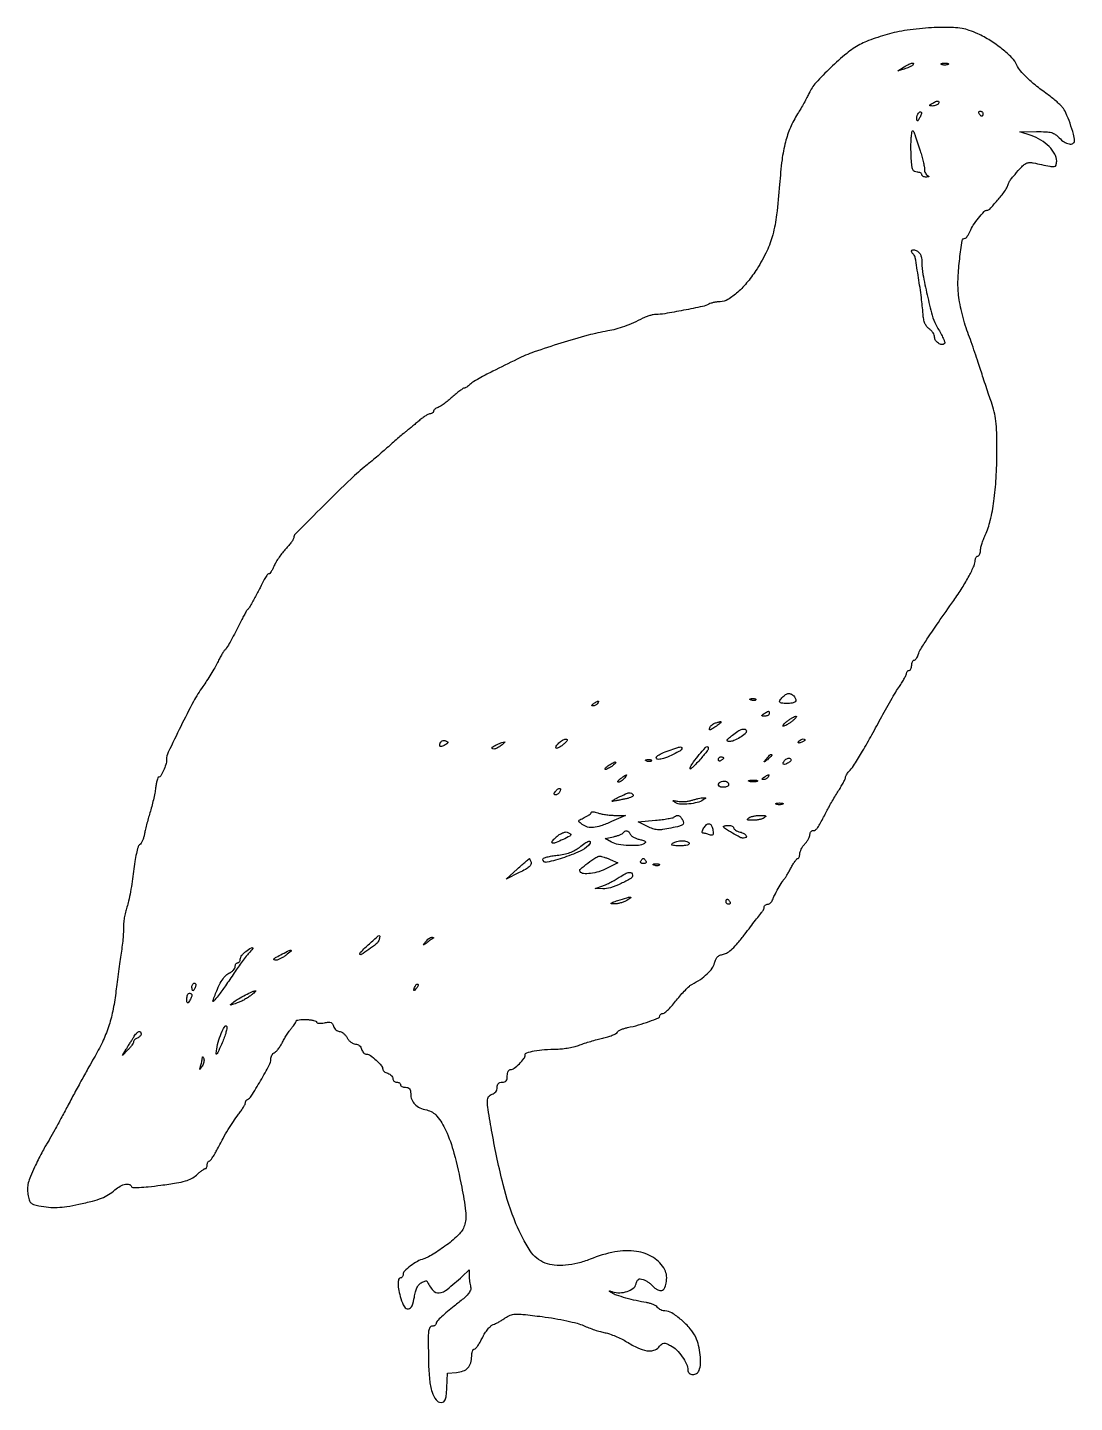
# Model space of a CAD drawing. Extents: x 0 to 412, y 0 to 541.
import ezdxf

# ---------------------------------------------------------------- set-up
doc = ezdxf.new("R2010")
doc.units = 0

msp = doc.modelspace()

# ---------------------------------------------------------------- linework, layer by layer
for points in [[(341.081361, 538.880291, 0.015053), (337.491333, 537.938773, 0.011867), (333.664756, 536.711662, 0.012042), (330.162491, 535.400849, 0.028878), (327.655265, 534.220627, 0.047246), (322.454691, 530.722576, 0.019493), (316.098745, 525.085579, 0.018299), (310.356848, 519.160504, 0.075281), (307.614181, 515, -0.012821), (306.794487, 513.337985, -0.005726), (305.635061, 511.191648, -0.005664), (304.356282, 508.948118, -0.007645), (303.145995, 506.95029, 0.037622), (300.290526, 501.528556, 0.039762), (298.340976, 495.838079, 0.031252), (297.008462, 488.837781, 0.012679), (296.036308, 479.174166, -0.011007), (294.875249, 467.23214, -0.035461), (293.370235, 459.399185, -0.045631), (291.009388, 452.969873, -0.029332), (287.185788, 446, -0.03114), (283.568344, 440.961374, -0.03846), (279.579543, 436.779804, -0.042805), (275.752729, 433.891432, -0.139872), (272.736431, 433.014116, 0.028403), (271.551114, 432.940653, 0.022001), (270.274584, 432.731131, 0.022467), (269.097534, 432.428567, 0.048767), (268.236431, 432.070585, -0.070271), (265.770551, 431.167302, -0.00462), (258.324904, 429.645718, -0.006043), (250.968768, 428.30517, -0.042157), (247.33104, 427.999223, 0.049819), (246.299858, 427.896597, 0.021936), (244.967593, 427.566873, 0.021451), (243.573933, 427.090479, 0.026927), (242.33104, 426.5263, -0.014723), (238.602859, 424.723041, -0.01839), (235.038614, 423.281676, -0.019941), (231.662158, 422.208893, -0.026109), (228.5, 421.516517, 0.025124), (220.728767, 419.830992, 0.009421), (210.021089, 416.721064, 0.009207), (199.559579, 413.255201, 0.030025), (192.836764, 410.425812, 0.001129), (183.267867, 405.677136, 0.007721), (178.5951, 403.254217, 0.014809), (175.844593, 401.666902, 0.058159), (174.311072, 400.453929, -0.025642), (173.694372, 399.897436, -0.028408), (173.043902, 399.427092, -0.029465), (172.449255, 399.094207, -0.113338), (172.03899, 399, 0.151123), (171.5474, 398.847946, 0.00999), (170.327171, 397.97694, 0.013731), (168.898803, 396.851405, 0.009795), (167.360418, 395.517242, -0.012819), (165.754084, 394.141077, -0.013864), (164.119935, 392.885809, -0.013461), (162.664374, 391.889218, -0.06284), (161.75, 391.449854, 0.044861), (161.080454, 391.157192, 0.053184), (160.514063, 390.763005, 0.061616), (160.125896, 390.332251, 0.153787), (160, 389.932612, -0.132401), (159.903801, 389.575695, -0.099098), (159.632812, 389.269263, -0.086618), (159.227654, 389.06021, -0.07282), (158.75, 388.984027, 0.11565), (158.076199, 388.816954, 0.020213), (156.92905, 388.169625, 0.020991), (155.620715, 387.281925, 0.017474), (154.306342, 386.234027, -0.00239), (152.942036, 385.077327, -0.002), (151.483394, 383.862495, -0.002017), (150.140833, 382.76249, -0.005529), (149.181018, 382, 0.010668), (148.126499, 381.144453, 0.002308), (146.342647, 379.61875, 0.002407), (144.293965, 377.832816, 0.0023), (142.23103, 376, -0.003607), (140.033289, 374.057677, -0.002671), (137.576346, 371.940625, -0.002699), (135.234506, 369.966177, -0.006071), (133.432301, 368.5, 0.023951), (127.540307, 363.345876, 0.004206), (117.019859, 353.041894, 0.000963), (105.593505, 341.616831, 0.198427), (105, 340.180188, -0.13828), (104.833467, 339.589543, -0.017053), (104.088064, 338.46104, -0.019103), (103.08438, 337.157184, -0.014717), (101.895538, 335.811718, 0.021952), (100.60373, 334.306387, 0.0157), (99.28913, 332.51813, 0.015898), (98.142202, 330.731618, 0.032477), (97.382118, 329.25, -0.017743), (96.788772, 328.004401, -0.025593), (96.170671, 326.952396, -0.02361), (95.5997, 326.168632, -0.224511), (95.23658, 325.992198, 0.189016), (94.885784, 325.850368, 0.035053), (94.406088, 325.328042, 0.033225), (93.90209, 324.601341, 0.02493), (93.443718, 323.742198, -0.011092), (91.846673, 320.538422, -0.005862), (89.731541, 316.632829, -0.002613), (87.575291, 312.807592, -0.087489), (86.906928, 312.002801, 0.084779), (86.572911, 311.604978, 0.004605), (85.756295, 310.178948, 0.007065), (84.820168, 308.451962, 0.005091), (83.822705, 306.5, -0.003939), (81.665962, 302.255305, -0.009181), (79.967953, 299.119963, -0.009035), (78.629352, 296.849826, -0.084665), (77.884334, 296, 0.084926), (77.54458, 295.612044, 0.005853), (76.79518, 294.356472, 0.008206), (75.939225, 292.826187, 0.00607), (75.041128, 291.107139, -0.013413), (73.934791, 289.063195, -0.006559), (72.421384, 286.515752, -0.006501), (70.777694, 283.906686, -0.009369), (69.250887, 281.645584, 0.030368), (65.619572, 275.748472, 0.008163), (60.589044, 265.964167, 0.004463), (55.696285, 255.826206, 0.109263), (55.009183, 252.797053, -0.073462), (54.72462, 250.940014, -0.031362), (53.833849, 248.583596, -0.025063), (52.746404, 246.465071, -0.267748), (51.940179, 246, 0.307751), (51.625018, 245.785724, 0.022968), (51.270031, 244.751563, 0.025519), (50.943274, 243.378942, 0.016097), (50.696275, 241.75, -0.017922), (50.382792, 239.732303, -0.008281), (49.83814, 237.132812, -0.00819), (49.174894, 234.41638, -0.011267), (48.484272, 232, 0.006302), (47.794511, 229.674283, 0.00557), (47.133479, 227.234375, 0.005601), (46.586971, 225.022551, 0.016907), (46.282738, 223.5, -0.034226), (45.992726, 222.271563, -0.031691), (45.532093, 221.061111, -0.033206), (44.981494, 220.037175, -0.084618), (44.421958, 219.410166, 0.151947), (43.799615, 218.492326, 0.017043), (43.143221, 216.026595, 0.018176), (42.525054, 212.807838, 0.010592), (42.006719, 208.910166, -0.009198), (41.493653, 204.968062, -0.008272), (40.81976, 200.904984, -0.008321), (40.094392, 197.280976, -0.025727), (39.439215, 194.872758, 0.020823), (38.868727, 192.854163, 0.016094), (38.410875, 190.614021, 0.016367), (38.118916, 188.491478, 0.037111), (38.070704, 186.872758, -0.026903), (38.053955, 185.087229, -0.007422), (37.835097, 182.287623, -0.007475), (37.492136, 179.118784, -0.007753), (37.058152, 176, 0.002806), (36.548557, 172.58566, 0.001653), (35.975957, 168.5, 0.001653), (35.430845, 164.41413, 0.002827), (35.006451, 161, -0.021963), (33.859105, 153.976852, -0.029312), (32.170465, 147.741217, -0.02939), (29.768298, 141.758808, -0.022264), (26.469084, 135.5, 0.005078), (24.461951, 131.990253, 0.001904), (21.717196, 127.03125, 0.001886), (18.768593, 121.607323, 0.002289), (16.047102, 116.5, -0.002035), (13.504224, 111.722022, -0.002512), (11.093833, 107.290625, -0.002068), (9.035222, 103.587194, -0.018517), (8.065373, 102, 0.020405), (7.219488, 100.603864, 0.004886), (5.933509, 98.216825, 0.005013), (4.510087, 95.44459, 0.004944), (3.135887, 92.631743, 0.012052), (1.474048, 88.914922, 0.039162), (0.630472, 86.352753, 0.054758), (0.347518, 84.19474, 0.047119), (0.51495, 81.91151, 0.026759), (1.010119, 79.70622, 0.121706), (1.655167, 78.570681, 0.126505), (2.741308, 77.889268, 0.029895), (4.832869, 77.357751, 0.024594), (8.593227, 76.828189, 0.032463), (12.052133, 76.738836, 0.028772), (15.801304, 77.102152, 0.014283), (20.5, 77.970269, 0.010118), (25.919682, 79.247804, 0.031437), (29.488116, 80.408933, 0.04344), (32.200202, 81.767061, 0.039823), (34.722295, 83.608623, -0.045027), (36.828282, 85.113059, -0.079905), (38.81138, 85.884138, -0.127751), (40.320921, 85.819551, -0.242641), (41.169344, 84.991967, 0.31901), (41.726917, 84.584205, 0.013752), (44.289851, 84.619253, 0.016294), (47.841161, 84.881677, 0.006198), (52.772645, 85.470013, 0.006583), (58.942169, 86.366514, 0.030411), (62.462284, 87.147289, 0.052502), (64.825287, 88.102032, 0.064785), (66.759749, 89.478046, -0.012908), (67.856907, 90.443933, -0.017235), (68.903932, 91.259176, -0.014517), (69.804384, 91.872666, -0.143228), (70.239782, 92, 0.188971), (70.530062, 92.113772, 0.088892), (70.776686, 92.440625, 0.068709), (70.943946, 92.925961, 0.048708), (71, 93.5, -0.051412), (71.059171, 94.073941, -0.071339), (71.235216, 94.559375, -0.091382), (71.495104, 94.885668, -0.180921), (71.800734, 95, 0.226525), (72.218981, 95.199736, 0.016438), (73.011025, 96.248438, 0.020427), (73.897302, 97.621644, 0.013891), (74.796439, 99.25, -0.005838), (77.219895, 103.811002, -0.01099), (79.299321, 107.425494, -0.012952), (81.273017, 110.505112, -0.01394), (83.357663, 113.402274, 0.012632), (84.369532, 114.800798, 0.016255), (85.223814, 116.137794, 0.014101), (85.861492, 117.283542, 0.120495), (86, 117.849945, -0.07248), (86.058415, 118.250802, -0.061824), (86.229961, 118.64238, -0.064114), (86.483466, 118.966033, -0.094214), (86.782846, 119.166667, 0.154764), (88.311633, 120.479739, 0.006769), (91.973815, 126.581857, 0.007722), (95.421704, 132.723534, 0.124666), (96, 135.006874, -0.061812), (96.102432, 135.832285, -0.06056), (96.403653, 136.613746, -0.065895), (96.848432, 137.236133, -0.113561), (97.374136, 137.590075, 0.111588), (98.023661, 138.023713, 0.025082), (98.895655, 139.038789, 0.024809), (99.805084, 140.340095, 0.021797), (100.624136, 141.781395, -0.013737), (101.470505, 143.328271, -0.011013), (102.463028, 144.946576, -0.01117), (103.447802, 146.403099, -0.027637), (104.25, 147.411266, 0.01655), (104.920054, 148.216089, 0.020568), (105.485938, 149.008665, 0.019333), (105.900316, 149.699553, 0.12606), (106, 150.088655, -0.343805), (106.210853, 150.359055, -0.026649), (107.173338, 150.547085, -0.02757), (108.463063, 150.656348, -0.016739), (109.994343, 150.650094, -0.020595), (111.525601, 150.529268, -0.032749), (112.817009, 150.287059, -0.034982), (113.758983, 149.974051, -0.302115), (113.994343, 149.625, 0.32202), (114.208681, 149.330741, 0.059027), (114.907547, 149.188873, 0.044155), (115.908175, 149.19477, 0.025818), (117.095179, 149.369036, -0.025131), (118.744432, 149.61348, -0.115561), (119.695836, 149.485989, -0.168779), (120.297529, 148.981534, -0.070842), (120.711811, 147.994036, 0.075422), (121.039714, 147.231972, 0.071523), (121.583688, 146.585748, 0.07585), (122.253372, 146.149968, 0.106772), (122.947652, 146, -0.117845), (123.701304, 145.81987, -0.05431), (124.551464, 145.265625, -0.049526), (125.361075, 144.456311, -0.048842), (126, 143.5, 0.054532), (126.654668, 142.543801, 0.051962), (127.510297, 141.734375, 0.056092), (128.427891, 141.182145, 0.107838), (129.262599, 141, -0.093596), (130.048185, 140.851645, -0.078106), (130.782361, 140.422275, -0.076168), (131.364835, 139.776188, -0.081642), (131.710251, 139, 0.062885), (132.016883, 138.235363, 0.066654), (132.499345, 137.5875, 0.074476), (133.076778, 137.149526, 0.125714), (133.662086, 137, -0.160026), (135.149478, 136.511447, -0.028463), (137.435807, 134.618174, -0.027706), (139.489506, 132.486861, -0.179764), (140, 131.112842, 0.164695), (140.142368, 130.692349, 0.059879), (140.5875, 130.235617, 0.051257), (141.234676, 129.815095, 0.04164), (142, 129.5, -0.06077), (142.764714, 129.150468, -0.063046), (143.4125, 128.63086, -0.069989), (143.851427, 128.027698, -0.122947), (144, 127.432612, 0.103835), (144.114759, 126.885968, 0.09895), (144.440625, 126.42083, 0.096745), (144.927437, 126.109119, 0.09444), (145.5, 126, -0.064853), (146.073457, 125.925306, -0.082425), (146.559375, 125.70625, -0.098894), (146.884432, 125.381354, -0.148195), (147, 125, 0.191087), (147.151477, 124.618118, 0.088204), (147.5875, 124.29375, 0.068025), (148.234582, 124.073693, 0.048028), (149, 124, -0.076463), (149.942048, 123.855089, -0.152285), (150.555556, 123.428571, -0.123588), (150.89589, 122.656358, -0.042322), (151, 121.428571, 0.094014), (151.424091, 119.193049, 0.10193), (152.633333, 117.339733, 0.089861), (154.619704, 115.950576, 0.057389), (157.304821, 115.071493, -0.17148), (161.325181, 112.653933, -0.066116), (164.819671, 107.051603, -0.042606), (168.003727, 98.064825, -0.015057), (171.056733, 84.739886, -0.01661), (172.613863, 75.206488, -0.095774), (172.297321, 70.130366, -0.130404), (170.143799, 66.303661, -0.041394), (165.163859, 61.969958, -0.01019), (162.450738, 60.061559, -0.011721), (159.784098, 58.355407, -0.010871), (157.467131, 57.016467, -0.064177), (156.164875, 56.505245, 0.064757), (153.649289, 55.51435, 0.036107), (150.884716, 53.715883, 0.032706), (148.590804, 51.72688, 0.20039), (148, 50.311942, -0.07463), (147.924761, 49.810669, -0.088559), (147.70625, 49.385383, -0.100666), (147.381353, 49.101081, -0.130281), (147, 49, 0.338188), (146.259753, 48.434656, 0.071572), (146.046325, 46.714486, 0.046017), (146.336359, 44.122343, 0.021929), (147.158288, 40.86602, 0.055394), (148.513019, 37.677534, 0.303092), (150.099511, 36.872112, 0.281702), (151.554905, 38.02039, 0.051242), (152.447339, 41.4974, -0.026439), (152.867831, 43.553625, -0.049012), (153.455515, 45.151049, -0.062132), (154.212708, 46.320559, -0.095468), (155.146529, 47.07842, -0.015124), (155.934616, 47.470007, -0.024948), (156.624797, 47.74649, -0.022361), (157.170997, 47.907355, -0.35139), (157.335646, 47.83102, 0.059725), (159.792953, 44.081648, 0.25519), (162.19959, 43.143722, 0.139726), (165.346563, 44.495634, 0.015888), (171.25, 49.623235), (174, 52.169532), (174.013655, 49.834766, 0.018724), (174.058869, 48.79102, 0.011891), (174.185831, 47.580699, 0.011943), (174.367373, 46.396989, 0.021586), (174.580612, 45.439955, -0.163986), (174.498803, 44.136576, -0.080852), (173.622218, 42.703992, -0.041247), (171.72911, 40.839141, -0.008799), (168.128014, 37.939955, 0.009977), (165.439383, 35.764921, 0.014465), (163.162161, 33.730799, 0.009997), (161.374372, 31.969288, 0.183003), (161.061057, 31.25, -0.118318), (160.921667, 30.773075, -0.095451), (160.572644, 30.367187, -0.087641), (160.067766, 30.094365, -0.080319), (159.484116, 30, 0.25817), (158.528436, 29.471305, 0.115133), (158.045764, 28.066389, 0.02782), (157.901023, 24.925055, 0.001754), (158.022177, 15.670181, 0.021434), (158.421291, 8.965719, 0.05083), (159.432302, 4.076071, 0.079649), (160.9597, 1.027222, 0.241382), (162.963516, 0, 0.13646), (163.975977, 0.281563, 0.165832), (164.606722, 1.030965, 0.069609), (164.968446, 2.562269, 0.010216), (165.200096, 5.75), (165.5, 11.5), (169, 11.805969, 0.0671), (171.649359, 12.401746, 0.115837), (173.522398, 13.644598, 0.117984), (174.624953, 15.572814, 0.071256), (175, 18.19113, -0.034282), (175.073853, 19.267005, -0.05231), (175.297568, 20.174894, -0.06808), (175.624373, 20.79946, -0.242802), (176.012997, 21, 0.219486), (176.52386, 21.235605, 0.022093), (177.369943, 22.320436, 0.024469), (178.299558, 23.773096, 0.017024), (179.209883, 25.495101, -0.028172), (180.195503, 27.263036, -0.030555), (181.349675, 28.859381, -0.032075), (182.498653, 30.089709, -0.1125), (183.427544, 30.635697, 0.035906), (184.395742, 31.021413, 0.01453), (185.657073, 31.677999, 0.014289), (186.978659, 32.465865, 0.017621), (188.161494, 33.277518, -0.063079), (190.129512, 34.380021, -0.087758), (192.100973, 34.799378, -0.036747), (195.145134, 34.680783, -0.003353), (202.680835, 33.778971, -0.010312), (207.675954, 33.04224, -0.011731), (212.425078, 32.126336, -0.01215), (216.457134, 31.146985, -0.041309), (219, 30.23273, 0.015966), (221.008293, 29.393595, 0.011067), (223.327053, 28.568862, 0.011173), (225.591744, 27.875136, 0.022463), (227.411246, 27.449141, -0.036302), (229.235786, 26.968382, -0.016952), (231.52151, 26.097279, -0.016694), (233.868241, 25.017046, -0.022423), (235.911246, 23.875287, 0.028065), (240.337742, 21.466586, 0.070673), (243.835142, 20.380434, 0.108058), (246.543829, 20.530314, 0.149126), (248.586254, 21.829748, -0.032438), (249.694208, 22.965633, -0.154356), (250.510053, 23.336541, -0.129797), (251.468921, 23.203619, -0.020341), (253.2135, 22.389595, -0.077447), (255.518997, 20.702135, -0.04283), (257.768882, 18.024292, -0.042989), (259.463387, 15.113821, -0.110237), (259.996262, 12.75, 0.216303), (260.543599, 11.5508, 0.171228), (261.882905, 11.019886, 0.146792), (263.420037, 11.417727, 0.166417), (264.393011, 12.581787, 0.078922), (264.954936, 15.232607, 0.038304), (264.867438, 18.704194, 0.036827), (264.21621, 22.37907, 0.044322), (263.054554, 25.6883, 0.071807), (260.926364, 29.011861, 0.037862), (257.442966, 32.472983, 0.036648), (253.711065, 35.212524, 0.140916), (250.972406, 36, -0.068157), (250.226162, 36.102198, -0.044553), (249.412336, 36.409689, -0.044229), (248.657488, 36.860835, -0.062825), (248.087404, 37.394685, 0.084815), (247.420606, 37.966482, 0.032072), (246.325535, 38.530341, 0.030643), (245.03065, 39.003173, 0.032673), (243.714959, 39.302254, -0.015338), (239.711193, 40.067568, -0.013351), (235.570578, 41.10829, -0.012172), (231.9537, 42.216385, -0.064046), (230.086606, 43.117255, -0.003241), (229.160505, 43.729246, -0.41606), (229.136638, 43.852141, -0.328307), (229.272104, 43.900003, -0.00284), (230.384243, 43.555376, 0.084661), (233.193279, 43.167386, 0.07284), (236.131343, 43.693192, 0.081197), (238.495334, 44.937621, 0.171219), (239.625394, 46.643586, -0.040233), (240.03056, 47.840792, -0.15046), (240.539682, 48.438626, -0.167081), (241.262071, 48.612029, -0.052609), (242.366075, 48.3875, -0.04569), (243.300633, 47.99559, -0.026275), (244.34824, 47.366294, -0.026073), (245.342487, 46.617338, -0.039153), (246.117295, 45.856953, 0.042437), (246.850873, 45.146414, 0.038717), (247.715777, 44.54548, 0.040948), (248.577007, 44.131602, 0.091789), (249.28784, 44, 0.266596), (250.6225, 44.766076, 0.083492), (251.470548, 47.005149, 0.071331), (251.618921, 49.800096, 0.09982), (250.909596, 52.191348, 0.13133), (246.443333, 56.999877, 0.105401), (239.787788, 59.437576, 0.082581), (231.287481, 59.235869, 0.048734), (221.520574, 56.364804, -0.035149), (216.71545, 54.80954, -0.038754), (211.894035, 54.005283, -0.042225), (207.478728, 53.990191, -0.073169), (203.911333, 54.814416, -0.15758), (197.942407, 59.698054, -0.046222), (192.402541, 70.336486, -0.035583), (187.37033, 85.697004, -0.017233), (183.037996, 105.924892, -0.002947), (181.433369, 115.237529, -0.040588), (181.147541, 118.648359, -0.149711), (181.660832, 120.339133, -0.182761), (183, 121.289749, 0.0816), (183.808498, 121.649462, 0.08438), (184.448726, 122.245678, 0.083929), (184.858479, 123.022939, 0.079589), (185, 123.90638, -0.065542), (185.122471, 124.836663, -0.125843), (185.488821, 125.488298, -0.13021), (186.112871, 125.870305, -0.072712), (187, 126, 0.07578), (187.935258, 126.142566, 0.149477), (188.55, 126.5625, 0.124434), (188.893532, 127.317234, 0.044917), (189, 128.5, -0.049129), (189.095838, 129.473011, -0.072932), (189.382569, 130.278546, -0.095394), (189.81163, 130.811539, -0.177531), (190.325686, 131, 0.166224), (191.714388, 131.474791, 0.031847), (193.741684, 133.262015, 0.031862), (195.525704, 135.292495, 0.165788), (196, 136.683609, -0.33023), (196.656869, 137.569712, -0.027307), (199.616997, 138.295281, -0.027631), (203.637115, 138.82302, -0.016077), (208.5, 139.032887, 0.024864), (210.706162, 139.166958, 0.016701), (213.20625, 139.529002, 0.016843), (215.609052, 140.043388, 0.031663), (217.5, 140.644697, -0.013703), (219.38947, 141.321122, -0.00701), (221.79375, 142.07107, -0.00696), (224.294071, 142.774964, -0.010391), (226.5, 143.314135, 0.018277), (228.469802, 143.828641, 0.022819), (230.253312, 144.454861, 0.021899), (231.67196, 145.100493, 0.136065), (232.255957, 145.635184, -0.112356), (232.762377, 146.144295, -0.032416), (233.742789, 146.679217, -0.030838), (234.958704, 147.155028, -0.028513), (236.255957, 147.492264, 0.018407), (240.593954, 148.526895, 0.018661), (244.82403, 149.873776, 0.011002), (248.459075, 151.273545, 0.304199), (249, 152.080367, -0.131865), (249.095705, 152.436947, -0.09391), (249.367188, 152.751711, -0.082385), (249.772299, 152.976945, -0.071014), (250.25, 153.074394, 0.166584), (250.939953, 153.357665, 0.015065), (252.324054, 154.64669, 0.018253), (253.910863, 156.335319, 0.013254), (255.555289, 158.322426, -0.0128), (257.25204, 160.376552, -0.014175), (258.99669, 162.270636, -0.013628), (260.569314, 163.798128, -0.06814), (261.576034, 164.498032, 0.030177), (264.905251, 166.456661, 0.041115), (267.624761, 168.630316, 0.047724), (269.558359, 170.839684, 0.102192), (270.477933, 172.89953, -0.0496), (270.932176, 174.292032, -0.094046), (271.597844, 175.26091, -0.09496), (272.567347, 175.912747, -0.051338), (273.946112, 176.339222, 0.09715), (275.570542, 177.009017, 0.041657), (277.42065, 178.468889, 0.029847), (279.616802, 180.780408, 0.011772), (282.365545, 184.203344, -0.000815), (284.578354, 187.086073, -0.001069), (286.609344, 189.711397, -0.00078), (288.319947, 191.905768, -0.010145), (288.973823, 192.707794, 0.037305), (289.366575, 193.246798, 0.031819), (289.698561, 193.866946, 0.033067), (289.927726, 194.472492, 0.074054), (290, 194.957794, -0.131779), (290.106601, 195.355238, -0.100597), (290.406365, 195.693852, -0.088053), (290.854778, 195.921636, -0.073722), (291.383369, 196, 0.113073), (291.953691, 196.130646, 0.071119), (292.523399, 196.514063, 0.065609), (293.00617, 197.080997, 0.066915), (293.321721, 197.75, -0.042917), (294.01718, 199.428121, -0.009516), (295.503009, 202.162875, -0.008434), (297.081781, 204.835329, -0.06118), (298.009573, 206, 0.062244), (298.29782, 206.363419, 0.004615), (298.947509, 207.454688, 0.006351), (299.696106, 208.777241, 0.004776), (300.486977, 210.25, -0.01508), (301.297042, 211.686671, -0.021882), (302.103708, 212.898438, -0.018511), (302.82704, 213.815008, -0.219862), (303.227404, 214, 0.216268), (303.522975, 214.134118, 0.079089), (303.77305, 214.53211, 0.060143), (303.943396, 215.117871, 0.040739), (304, 215.811439, -0.08227), (304.140213, 216.65782, -0.034895), (304.5875, 217.721374, -0.033327), (305.23461, 218.814521, -0.037242), (306, 219.769625, 0.032092), (306.76539, 220.70485, 0.031223), (307.4125, 221.738674, 0.032799), (307.863113, 222.717917, 0.091681), (308, 223.458187, -0.08047), (308.095397, 224.047102, -0.091525), (308.370969, 224.547092, -0.100737), (308.781214, 224.881381, -0.121324), (309.262872, 225, 0.157732), (310.188785, 225.299545, 0.084235), (311.040882, 226.166163, 0.030739), (312.165464, 228.011078, 0.003149), (314.524848, 232.546786, -0.008572), (315.49561, 234.36456, -0.004567), (316.75541, 236.581344, -0.004544), (318.083996, 238.82307, -0.007053), (319.274848, 240.730128, 0.00944), (320.31857, 242.419471, 0.012533), (321.199486, 243.996261, 0.009887), (321.870011, 245.33398, 0.111678), (322, 245.9087, -0.095548), (322.087811, 246.364017, -0.033561), (322.377557, 246.966707, -0.031865), (322.793429, 247.602936, -0.032235), (323.285301, 248.178571, 0.050831), (325.060746, 250.419736, 0.006933), (328.211462, 255.506879, 0.007688), (331.865456, 261.811209, 0.00564), (335.730604, 268.909422, -0.005092), (337.683336, 272.504929, -0.004527), (339.785703, 276.204444, -0.004547), (341.737488, 279.498358, -0.013934), (343.141754, 281.680175, 0.011008), (344.236352, 283.359192, 0.014291), (345.16039, 284.946685, 0.011956), (345.855342, 286.299198, 0.113163), (346, 286.930175, -0.092354), (346.076083, 287.338573, -0.096121), (346.29375, 287.685739, -0.09935), (346.618457, 287.918075, -0.106151), (347, 288, 0.191087), (347.381882, 288.151477, 0.088204), (347.70625, 288.5875, 0.068025), (347.926307, 289.234582, 0.048028), (348, 290, -0.044675), (348.068541, 290.765579, -0.064527), (348.273955, 291.4125, -0.08442), (348.576219, 291.849826, -0.202082), (348.932612, 292, 0.179147), (349.338862, 292.150383, 0.05492), (349.793154, 292.636082, 0.047107), (350.22082, 293.336567, 0.036679), (350.552491, 294.165385, -0.060587), (351.549454, 296.348672, -0.007456), (354.358139, 300.786138, -0.006829), (358.478025, 306.901346, -0.002452), (364.506062, 315.5, 0.013609), (367.838891, 320.487209, 0.018209), (370.568456, 325.194419, 0.017704), (372.519389, 329.195629, 0.104948), (373, 331.460162, -0.063096), (373.074592, 332.048912, -0.081157), (373.29375, 332.547673, -0.098297), (373.61863, 332.881423, -0.151877), (374, 333, 0.188982), (374.381838, 333.149666, 0.088889), (374.70625, 333.579642, 0.068705), (374.926266, 334.218101, 0.048705), (375, 334.973249, -0.0591), (375.122936, 336.009682, -0.015574), (375.564742, 337.623151, -0.015588), (376.186613, 339.441127, -0.015426), (376.922526, 341.223249, 0.046916), (378.897619, 347.014082, 0.024095), (380.322451, 354.554594, 0.020756), (381.202129, 363.588599, 0.013777), (381.493826, 374, 0.005892), (381.409806, 381.41832, 0.021614), (381.098531, 386.10421, 0.031367), (380.46111, 389.767748, 0.02732), (379.348959, 393.5, -0.003548), (378.379462, 396.265888, -0.001979), (377.236168, 399.646875, -0.001974), (376.106772, 403.075854, -0.003202), (375.17709, 406, 0.005118), (374.18341, 409.084461, 0.002403), (372.838621, 413.053246, 0.002381), (371.389515, 417.198962, 0.003346), (370.054102, 420.88339, -0.016564), (368.775249, 424.725877, -0.013468), (367.654471, 428.918236, -0.013796), (366.802389, 432.98155, -0.023701), (366.348058, 436.410705, -0.03329), (366.240284, 442.473086, -0.01801), (366.872531, 449.91142, -0.008901), (367.869893, 457.060615, -0.369108), (368.969031, 458, 0.208707), (369.344791, 458.163991, 0.032448), (369.868529, 458.807813, 0.031514), (370.419727, 459.696776, 0.022693), (370.924139, 460.75, -0.046989), (372.209779, 463.130592, -0.021901), (374.286552, 465.961797, -0.014988), (376.472678, 468.522527, -0.211621), (377.550291, 469, 0.210479), (378.680432, 469.497794, 0.008432), (381.724153, 472.939354, 0.013227), (384.54061, 476.416416, 0.083518), (385.605113, 478.423188, -0.030254), (386.165162, 479.819068, -0.044794), (386.833161, 480.955061, -0.023267), (387.964437, 482.38997, -0.002942), (390.566091, 485.356079, -0.029022), (391.962204, 486.756255, -0.079405), (393.134896, 487.508485, -0.096852), (394.339377, 487.776268, -0.058452), (395.800561, 487.642771, 0.00231), (402.344536, 486.294016, 0.069513), (404.019271, 486.193686, 0.30539), (404.754194, 486.778034, 0.076713), (405, 488.370724, 0.13196), (404.257087, 491.136616, 0.064984), (402.023152, 494.047359, 0.058382), (398.77535, 496.61931, 0.057243), (395, 498.391109), (390.5, 499.904527), (397.075686, 499.952264, -0.011935), (400.817007, 499.890119, -0.056984), (402.925004, 499.562203, -0.086651), (404.460511, 498.837371, -0.050719), (406, 497.5, 0.061888), (407.926825, 495.900017, 0.094011), (409.941105, 495.091049, 0.170298), (411.381145, 495.298286, 0.279588), (412, 496.318499, 0.070468), (411.628218, 498.943331, 0.016223), (410.244373, 503.206838, 0.016085), (408.589954, 507.367555, 0.072974), (407.215657, 509.577642, 0.029818), (406.258814, 510.581098, 0.009881), (404.742093, 511.937872, 0.009798), (402.997799, 513.378778, 0.010982), (401.262443, 514.694928, -0.01179), (396.69328, 518.171966, -0.02252), (393.223426, 521.20975, -0.027952), (390.745477, 523.865525, -0.06844), (389.332891, 526.127596, 0.089397), (387.373459, 528.992506, 0.029349), (383.564435, 532.428303, 0.028561), (378.866727, 535.76886, 0.031355), (373.95908, 538.439367, 0.024776), (370.648355, 539.785228, 0.043413), (367.784066, 540.51598, 0.033521), (364.369307, 540.844832, 0.009368), (359, 540.899895, 0.014872), (354.621288, 540.732448, 0.011068), (349.803795, 540.297213, 0.011185), (345.101098, 539.660356, 0.017353)], [(348.45, 526.112395, -0.06254), (347.916945, 525.726555, -0.020345), (347.044688, 525.293379, -0.019921), (346.026791, 524.886328, -0.021171), (345, 524.570679), (342.5, 523.91657), (345, 525.422849, -0.023306), (346.895309, 526.447609, -0.063031), (348.342626, 526.932321, -0.455223), (348.675062, 526.675852, -0.223265)], [(362.25, 526.337719, -0.057986), (361.679992, 526.181385, -0.037979), (361, 526.12966, -0.037979), (360.320008, 526.181385, -0.057986), (359.75, 526.337719, -0.174857), (359.540618, 526.525001, -0.447206), (359.601562, 526.693942, -0.078554), (360.10856, 526.810911, -0.017491), (361, 526.842105, -0.017491), (361.89144, 526.810911, -0.078554), (362.398438, 526.693942, -0.447206), (362.459382, 526.525001, -0.174857)], [(358.5, 511, -0.101161), (358.140373, 510.617978, -0.052761), (357.566787, 510.298248, -0.049393), (356.883651, 510.083635, -0.053738), (356.190983, 510.015313, -0.012098), (355.238528, 510.046994, -0.343021), (355.064256, 510.199331, -0.295079), (355.157251, 510.430616, -0.010223), (356, 511, -0.03301), (357.319161, 511.733972, -0.110887), (358.277708, 511.949198, -0.372932), (358.633474, 511.640978, -0.175918)], [(351.122073, 505.325003, -0.009073), (350.526993, 504.343107, -0.200091), (350.258773, 504.154512, -0.446695), (350.081567, 504.281648, -0.022266), (350.030409, 505.083333, -0.068411), (350.167873, 506.24879, -0.088309), (350.616467, 507.226472, -0.14874), (351.203585, 507.6908, -0.298202), (351.75833, 507.575003, -0.22822), (351.856077, 507.295699, -0.040891), (351.746741, 506.738754, -0.036971), (351.497543, 506.055001, -0.025833)], [(376, 507, -0.042167), (375.967655, 506.617151, -0.061769), (375.870461, 506.29375, -0.081139), (375.727648, 506.07446, -0.210953), (375.559017, 506, -0.151918), (375.34829, 506.065539, -0.038439), (375.066025, 506.29375, -0.035638), (374.768994, 506.617226, -0.029505), (374.5, 507, -0.082592), (374.343488, 507.3821, -0.161196), (374.3746, 507.70625, -0.182303), (374.586039, 507.921712, -0.108972), (374.940983, 508, -0.093332), (375.345238, 507.923877, -0.09642), (375.688914, 507.70625, -0.099167), (375.918938, 507.381556, -0.105053)], [(351.353152, 492.365786, -0.010334), (351.983572, 490.251088, -0.010797), (352.516238, 488.142715, -0.010524), (352.898174, 486.304157, -0.045976), (353, 485.19912, 0.056891), (353.093009, 484.384338, 0.05769), (353.367188, 483.615536, 0.063572), (353.77153, 483.004788, 0.119438), (354.25, 482.662281, -0.051902), (354.648042, 482.45138, -0.449116), (354.672067, 482.275306, -0.185333), (354.416573, 482.137165, -0.021021), (353.75, 482.078947, -0.055301), (353.080514, 482.122799, -0.077299), (352.514063, 482.316941, -0.09916), (352.135046, 482.624788, -0.174481), (352, 483, 0.183711), (351.854843, 483.381736, 0.090544), (351.439686, 483.70625, 0.070422), (350.822436, 483.926161, 0.050453), (350.09255, 484, -0.133425), (349.109178, 484.267169, -0.160184), (348.478105, 484.982988, -0.072791), (348.097373, 486.416702, -0.012272), (347.84255, 489.25, -0.009495), (347.737851, 491.516283, -0.007364), (347.707104, 493.985937, -0.007454), (347.746731, 496.291443, -0.017778), (347.862487, 498, -0.029182), (348.201, 500.077179, -0.672103), (348.630861, 500.149812, -0.059503), (349.281334, 498.752939, -0.001636)], [(352, 448.454229, 0.045933), (352.429688, 443.786814, 0.009496), (354.091557, 435.696479, 0.008513), (356.041151, 427.681618, 0.062554), (357.502881, 424.028109, -0.002695), (359.667696, 420.066752, -0.020671), (360.595553, 418.162564, -0.044751), (360.968459, 417.047129, -0.260298), (360.805569, 416.472235, -0.245497), (359.82158, 416.163615, -0.104851), (358.506033, 416.698981, -0.092273), (357.391756, 417.800078, -0.153008), (357, 419.050285, 0.093482), (356.847059, 419.861163, 0.048661), (356.379203, 420.782, 0.046048), (355.69514, 421.664565, 0.052145), (354.88665, 422.36684, -0.075887), (353.912815, 423.29706, -0.065061), (353.199335, 424.523534, -0.05287), (352.720637, 426.120114, -0.02792), (352.45253, 428.173544, 0.013367), (351.800258, 434.62658, 0.007346), (350.675438, 442.485469, 0.002535), (349.392284, 450.340507, 0.15605), (348.75, 451.584536, -0.069995), (348.004579, 452.572371, -0.317595), (348.07829, 453.249947, -0.279289), (348.779255, 453.468853, -0.062429), (350, 453, -0.081613), (350.907306, 452.304139, -0.085001), (351.529136, 451.36341, -0.069173), (351.885624, 450.106457, -0.034571)], [(224.5, 275, -0.075854), (224.175433, 274.618541, -0.054031), (223.713662, 274.298248, -0.053889), (223.192374, 274.083483, -0.074131), (222.690983, 274.015313, -0.102799), (222.327599, 274.095709, -0.37991), (222.239151, 274.292684, -0.147021), (222.445888, 274.597454, -0.027275), (223, 275, -0.008108), (224.281145, 275.798791, -0.136158), (224.758161, 275.931144, -0.541951), (224.886554, 275.734105, -0.034464)], [(286.729167, 276.395833, -0.126455), (286.402231, 276.202593, -0.060344), (285.916927, 276.123424, -0.05415), (285.359369, 276.160852, -0.051402), (284.8125, 276.316886, -0.054073), (284.395823, 276.538436, -0.470617), (284.37858, 276.720685, -0.168741), (284.670344, 276.862007, -0.018894), (285.416667, 276.921053, -0.028489), (286.112848, 276.910055, -0.077125), (286.592839, 276.799335, -0.208169), (286.77538, 276.614691, -0.296942)], [(301.868879, 277.657991, -0.107679), (302.462835, 276.512054, -0.286276), (302.206894, 275.666663, -0.148578), (301.047856, 275.143241, -0.032308), (298.833333, 275, -0.019864), (296.821408, 275.079961, -0.236131), (296.173226, 275.471337, -0.30108), (296.187452, 276.146161, -0.028989), (297.25, 277.504169, -0.069271), (298.440112, 278.528298, -0.135563), (299.624816, 278.898373, -0.145089), (300.775953, 278.598453, -0.083954)], [(292, 271, -0.17131), (291.865757, 270.619685, -0.095191), (291.485937, 270.298248, -0.075283), (290.919445, 270.083567, -0.055234), (290.25, 270.015313, -0.011938), (289.271084, 270.047261, -0.327416), (289.083458, 270.201904, -0.309569), (289.169589, 270.436556, -0.011213), (290, 271, -0.007234), (291.26282, 271.790433, -0.137048), (291.707705, 271.914708, -0.364836), (291.938046, 271.720828, -0.042895)], [(273, 267.61501, -0.215439), (272.902025, 267.39818, -0.010136), (272.274469, 266.867725, -0.015179), (271.476534, 266.259725, -0.01018), (270.530109, 265.611685, -0.008614), (269.197853, 264.771198, -0.114505), (268.650335, 264.591233, -0.474408), (268.45675, 264.789117, -0.06381), (268.615253, 265.439748, -0.07635), (268.9499, 266.025837, -0.048783), (269.496298, 266.590789, -0.047908), (270.157106, 267.05152, -0.06364), (270.835144, 267.327072, 0.002583), (271.491046, 267.504414, 0.003451), (272.084386, 267.672551, 0.00242), (272.579866, 267.819264, 0.035445), (272.75, 267.883999, -0.151297), (272.844925, 267.896807, -0.165429), (272.926562, 267.852834, -0.121682), (272.981543, 267.753764, -0.066217)], [(301, 268, -0.017756), (299.969531, 267.251363, -0.02082), (298.940625, 266.618908, -0.020263), (298.037933, 266.161513, -0.10753), (297.5, 266.044472, -0.468724), (297.351846, 266.222464, -0.118516), (297.528125, 266.618908, -0.045003), (298.107339, 267.247834, -0.018196), (299, 268, -0.017756), (300.030469, 268.748637, -0.02082), (301.059375, 269.381092, -0.020263), (301.962067, 269.838487, -0.10753), (302.5, 269.955528, -0.468724), (302.648154, 269.777536, -0.118516), (302.471875, 269.381092, -0.045003), (301.892661, 268.752166, -0.018196)], [(164.833846, 258.876149, -0.030676), (163.524171, 258.154468, -0.174164), (162.744392, 258.078245, -0.352857), (162.424882, 258.502992, -0.083418), (162.614144, 259.436858, -0.103597), (162.939365, 259.941062, -0.098906), (163.444496, 260.282432, -0.096808), (164.05163, 260.40811, -0.094659), (164.666605, 260.297694, -0.028686), (165.41433, 259.9604, -0.248049), (165.615049, 259.669136, -0.25589), (165.484514, 259.346002, -0.030228)], [(186.55887, 258.468197, -0.029667), (185.186846, 257.553036, -0.068043), (184.041685, 257.078224, -0.145953), (183.309716, 257.102157, -0.322604), (183, 257.532224, -0.278084), (183.267657, 257.97626, -0.010705), (185.057009, 258.87276, -0.017698), (186.866039, 259.653999, -0.077452), (188, 259.90481, -0.633617), (188.051738, 259.811073, -0.040462), (187.782918, 259.495833, -0.023417), (187.269843, 259.030161, -0.010655)], [(211.108337, 258.941727, -0.019544), (210.158517, 258.21165, -0.030761), (209.28433, 257.669959, -0.03144), (208.571369, 257.34265, -0.296486), (208.257457, 257.40921, -0.356444), (208.178111, 258.195349, -0.058037), (209.240558, 259.456319, -0.053696), (210.714184, 260.570552, -0.135046), (212, 260.928693, -0.15507), (212.467969, 260.781618, -0.35949), (212.55898, 260.450699, -0.097462), (212.142194, 259.862086, -0.016487)], [(283, 264.11501, -0.226425), (282.477355, 263.020059, -0.033568), (280.419257, 261.572394, -0.037113), (278.078671, 260.378439, -0.104794), (276.285183, 260.035963, -0.110354), (275.613461, 260.200316, -0.412261), (275.486726, 260.571581, -0.097682), (275.99712, 261.24597, -0.010391), (277.5, 262.530996, -0.030066), (279.62041, 264.06574, -0.07162), (281.389629, 264.863071, -0.161154), (282.512026, 264.81911, -0.31265)], [(306, 260.606989, -0.2252), (305.911231, 260.419896, -0.029412), (305.544118, 260.154486, -0.029555), (305.042538, 259.875192, -0.020646), (304.448062, 259.618443, -0.036408), (303.868281, 259.443138, -0.155351), (303.512472, 259.474315, -0.32948), (303.393111, 259.674071, -0.1144), (303.507079, 260.011454, -0.115814), (304.098109, 260.603931, -0.080554), (304.973761, 260.969265, -0.115534), (305.708846, 260.972535, -0.349578)], [(257.575152, 257.121598, -0.131168), (256.425221, 256.036553, -0.018346), (253.467627, 254.575486, -0.020709), (250.379118, 253.33924, -0.085036), (248.398871, 253, -0.261732), (247.645213, 253.423526, -0.37116), (247.764246, 254.142989, -0.066933), (249.614495, 255.309116, -0.021577), (252.624794, 256.530902, -0.006507), (255.637727, 257.560871, -0.049445), (257.100964, 257.884351, -0.292139), (257.575401, 257.655349, -0.283827)], [(268, 257.16639, -0.159587), (267.83355, 256.658169, -0.008427), (266.786413, 255.280338, -0.012574), (265.451444, 253.668979, -0.008764), (263.868642, 251.91639, -0.006941), (262.05086, 250.026481, -0.050914), (261.084057, 249.229801, -0.598856), (260.83953, 249.360754, -0.116714), (260.990828, 250, -0.04449), (262.242224, 252.024217, -0.013574), (264.479887, 254.849969, -0.006891), (266.877375, 257.635332, -0.214794), (267.687091, 258, -0.236531), (267.807045, 257.939892, -0.070782), (267.908083, 257.755127, -0.054122), (267.977163, 257.485659, -0.035719)], [(293, 254.622445, -0.184603), (292.91885, 254.410139, -0.013803), (292.485937, 253.952641, -0.017649), (291.920402, 253.425681, -0.012436), (291.25, 252.872445, -0.001576), (290.120493, 251.99236, -0.377591), (290, 252, -0.377591), (289.99236, 252.120493, -0.001576), (290.872445, 253.25, -0.017685), (291.76332, 254.306759, -0.065617), (292.426111, 254.869516, -0.241985), (292.806605, 254.90695, -0.307699)], [(230.44113, 250.531803, -0.02017), (229.628912, 249.967477, -0.021763), (228.79375, 249.485547, -0.021922), (228.045985, 249.137147, -0.08984), (227.55887, 249.031803, -0.38158), (227.399555, 249.164711, -0.190929), (227.464404, 249.440625, -0.058084), (227.875104, 249.90494, -0.020752), (228.55887, 250.468197, -0.02017), (229.371088, 251.032523, -0.021763), (230.20625, 251.514453, -0.021922), (230.954015, 251.862853, -0.08984), (231.44113, 251.968197, -0.38158), (231.600445, 251.835289, -0.190929), (231.535596, 251.559375, -0.058084), (231.124896, 251.09506, -0.020752)], [(245.729167, 252.395833, -0.126455), (245.402231, 252.202593, -0.060344), (244.916927, 252.123424, -0.05415), (244.359369, 252.160852, -0.051402), (243.8125, 252.316886, -0.054073), (243.395823, 252.538436, -0.470617), (243.37858, 252.720685, -0.168741), (243.670344, 252.862007, -0.018894), (244.416667, 252.921053, -0.028489), (245.112848, 252.910055, -0.077125), (245.592839, 252.799335, -0.208169), (245.77538, 252.614691, -0.296942)], [(274, 253.559017, -0.151918), (273.934461, 253.34829, -0.038439), (273.70625, 253.066025, -0.035638), (273.382774, 252.768994, -0.029505), (273, 252.5, -0.082592), (272.6179, 252.343488, -0.161196), (272.29375, 252.3746, -0.182303), (272.078288, 252.586039, -0.108972), (272, 252.940983, -0.093332), (272.076123, 253.345238, -0.09642), (272.29375, 253.688914, -0.099167), (272.618444, 253.918938, -0.105053), (273, 254, -0.042167), (273.382849, 253.967655, -0.061769), (273.70625, 253.870461, -0.081139), (273.92554, 253.727648, -0.210953)], [(299.856763, 251.890313, -0.032662), (298.443277, 251.119074, -0.188345), (297.608907, 251.067401, -0.444336), (297.399887, 251.530403, -0.070243), (297.990862, 252.48899, -0.057015), (298.537349, 253.012749, -0.069165), (299.155439, 253.360229, -0.082132), (299.747486, 253.486507, -0.151089), (300.22007, 253.36399, -0.125121), (300.522353, 253.051172, -0.192588), (300.573772, 252.683119, -0.136748), (300.348827, 252.284273, -0.055227)], [(235, 245.5, -0.038084), (234.444721, 244.926037, -0.037668), (233.806871, 244.440625, -0.040259), (233.183912, 244.104545, -0.103938), (232.686426, 244, -0.310313), (232.477506, 244.143477, -0.229769), (232.501874, 244.431283, -0.072188), (232.88326, 244.902629, -0.02471), (233.55887, 245.468197, -0.00633), (235.250767, 246.714529, -0.15118), (235.804062, 246.899208, -0.622044), (235.919396, 246.677627, -0.014927)], [(276, 242.940983, -0.200667), (275.849643, 242.581425, -0.084925), (275.4125, 242.276414, -0.064972), (274.76556, 242.06918, -0.045091), (274, 242, -0.085145), (272.694972, 242.223856, -0.23242), (272.057715, 242.875409, -0.286665), (272.249712, 243.657326, -0.107219), (273.25, 244.281721, -0.077342), (274.300905, 244.48387, -0.122936), (275.192225, 244.294836, -0.14824), (275.781652, 243.747963, -0.132898)], [(287.269032, 244.344063, -0.06278), (286.671085, 244.185595, -0.030339), (285.880008, 244.127736, -0.029507), (285.036634, 244.167106, -0.037336), (284.269032, 244.307009, -0.087174), (283.883358, 244.48334, -0.597527), (283.900903, 244.643467, -0.080377), (284.431793, 244.764444, -0.012823), (285.5, 244.805051, -0.014395), (286.580113, 244.787295, -0.052471), (287.257153, 244.684921, -0.333666), (287.386009, 244.52287, -0.31318)], [(291.5, 246, -0.075854), (291.175433, 245.618541, -0.054031), (290.713662, 245.298248, -0.053889), (290.192374, 245.083483, -0.074131), (289.690983, 245.015313, -0.102799), (289.327599, 245.095709, -0.37991), (289.239151, 245.292684, -0.147021), (289.445888, 245.597454, -0.027275), (290, 246, -0.008108), (291.281145, 246.798791, -0.136158), (291.758161, 246.931144, -0.541951), (291.886554, 246.734105, -0.034464)], [(209.541119, 240.066531, -0.0641), (209.210125, 239.658556, -0.051744), (208.76321, 239.313294, -0.053409), (208.274058, 239.078415, -0.085443), (207.818538, 239, -0.176123), (207.485592, 239.121034, -0.256649), (207.374856, 239.405689, -0.110288), (207.548584, 239.879936, -0.030483), (208.020056, 240.524166, -0.055352), (208.961207, 241.432181, -0.241841), (209.698517, 241.568117, -0.400869), (209.97211, 241.085853, -0.076926)], [(238.449709, 239.081372, -0.325389), (238.419375, 238.68085, -0.084349), (237.893427, 238.239882, -0.0537), (236.967836, 237.824161, -0.029054), (235.758726, 237.506715, 0.00035), (234.364553, 237.225031, 0.000284), (232.869751, 236.921042, 0.000287), (231.491944, 236.639206, 0.000745), (230.5, 236.434165, -0.263399), (230.245719, 236.515555, -0.439962), (230.2625, 236.717203, -0.040623), (231.076929, 237.248024, -0.009951), (232.5, 237.982598, -0.006866), (235.511804, 239.411113, -0.061711), (236.902455, 239.850274, -0.167437), (237.761735, 239.721129, -0.134871)], [(266.020455, 237.033804, -0.078939), (263.682703, 236.027994, -0.036657), (260.420711, 235.449657, -0.035641), (257.238973, 235.351186, -0.126851), (255.302442, 235.9347, -0.006356), (254.27155, 236.577767, -0.510986), (254.262504, 236.74043, -0.222386), (254.513838, 236.802977, -0.003493), (256, 236.500588, 0.04613), (257.172979, 236.364478, 0.024), (258.646875, 236.400838, 0.023649), (260.168556, 236.584237, 0.033141), (261.5, 236.900897, -0.010532), (262.758595, 237.261027, -0.009854), (264.059375, 237.576481, -0.009876), (265.22478, 237.810851, -0.032924), (266, 237.898734, -0.010643), (266.865566, 237.921048, -0.408614), (266.992231, 237.797898, -0.256427), (266.889345, 237.599494, -0.006628)], [(297.25, 235.337719, -0.057986), (296.679992, 235.181385, -0.037979), (296, 235.12966, -0.037979), (295.320008, 235.181385, -0.057986), (294.75, 235.337719, -0.174857), (294.540618, 235.525001, -0.447206), (294.601562, 235.693942, -0.078554), (295.10856, 235.810911, -0.017491), (296, 235.842105, -0.017491), (296.89144, 235.810911, -0.078554), (297.398438, 235.693942, -0.447206), (297.459382, 235.525001, -0.174857)], [(231.3151, 230.95984), (235.5, 230.91968), (230, 228.5, -0.018365), (225.749471, 226.813452, -0.061849), (222.834087, 226.169271, -0.093745), (220.552892, 226.382081, -0.088079), (218.45112, 227.412083, -0.020393), (217.302553, 228.32607, -0.296511), (217.165124, 228.801564, -0.204385), (217.535901, 229.243231, -0.010422), (219.259991, 230.072598, 0.022979), (220.309331, 230.610225, 0.031505), (221.195122, 231.193631, 0.032482), (221.835633, 231.744553, 0.201542), (222, 232.135764, -0.346726), (222.189095, 232.375668, -0.074706), (222.753498, 232.424691, -0.048856), (223.581219, 232.291003, -0.026395), (224.5651, 231.975249, 0.03774), (225.840986, 231.597456, 0.015782), (227.606016, 231.274682, 0.015509), (229.524885, 231.046623, 0.019424)], [(257.962333, 229.070382, -0.105593), (258.278144, 227.976199, -0.268899), (257.928337, 227.260804, -0.088897), (256.687918, 226.716787, -0.007823), (253.330504, 225.964813, -0.013913), (250.065906, 225.381316, -0.054388), (248.021592, 225.298737, -0.068611), (246.254753, 225.666661, -0.031293), (244.082987, 226.597377), (240.5, 228.405893), (247.246405, 229.032685, 0.008309), (249.879724, 229.32155, 0.011815), (252.207943, 229.672246, 0.007938), (254.124395, 230.038848, 0.146156), (254.663072, 230.329739, -0.10532), (255.514518, 230.882157, -0.184632), (256.343249, 230.882583, -0.13322), (257.156147, 230.290485, -0.046283)], [(269.837996, 225.030916, -0.027502), (269.942647, 223.873173, -0.178838), (269.762356, 223.326893, -0.263899), (269.323229, 223.150455, -0.058172), (268.506209, 223.359244, 0.016293), (267.798937, 223.604529, 0.014825), (267.05471, 223.811778, 0.015028), (266.378355, 223.957276, 0.045491), (265.909739, 224, -0.311972), (265.664854, 224.169268, -0.131135), (265.622645, 224.588266, -0.067691), (265.819208, 225.233847, -0.031889), (266.233702, 226.002608, -0.073607), (267.374079, 227.342324, -0.25055), (268.454265, 227.592578, -0.230037), (269.332326, 226.829361, -0.064568)], [(290, 230, -0.064945), (289.216223, 229.627151, -0.025542), (288.059375, 229.315379, -0.024761), (286.758622, 229.101909, -0.028295), (285.5, 229.030626, -0.010905), (283.997864, 229.063391, -0.13331), (283.455271, 229.236407, -0.47375), (283.422494, 229.527292, -0.056162), (284, 230, -0.064945), (284.783777, 230.372849, -0.025542), (285.940625, 230.684621, -0.024761), (287.241378, 230.898091, -0.028295), (288.5, 230.969374, -0.010905), (290.002136, 230.936609, -0.13331), (290.544729, 230.763593, -0.47375), (290.577506, 230.472708, -0.056162)], [(214, 223.418691, -0.280991), (213.627471, 222.808145, -0.008849), (210.899867, 221.465608, -0.014146), (208.191772, 220.284063, -0.10221), (206.79966, 220.031601, -0.397926), (206.563944, 220.265601, -0.14289), (206.693503, 220.76829, -0.055737), (207.290452, 221.557691, -0.022576), (208.26333, 222.495101, -0.035483), (209.430447, 223.383738, -0.041776), (210.651641, 224.045049, -0.046477), (211.75211, 224.409642, -0.14946), (212.51333, 224.356511, -0.020144), (213.082821, 224.11123, -0.028958), (213.563291, 223.8457, -0.028502), (213.91592, 223.594082, -0.227309)], [(237.325442, 223.594296, 0.130885), (237.751969, 223.005227, 0.042633), (238.646615, 222.395013, 0.039107), (239.800942, 221.858325, 0.035221), (241.065571, 221.485598, -0.015825), (242.570416, 221.10479, -0.109376), (243.23551, 220.743703, -0.35498), (243.304135, 220.351727, -0.124979), (242.88314, 219.906615, -0.122811), (240.624991, 219.157859, -0.030176), (236.68392, 219.097008, -0.031474), (232.673749, 219.531081, -0.08625), (230, 220.485392), (227.5, 221.899914), (230.770809, 222.579119, 0.020477), (232.06251, 222.903027, 0.024963), (233.238917, 223.314616, 0.024729), (234.174161, 223.750262, 0.133752), (234.579826, 224.129162, -0.115193), (235.249464, 224.802087, -0.189954), (236.027857, 224.946174, -0.167015), (236.769999, 224.517921, -0.087734)], [(278, 226.019052, 0.196992), (278.172385, 225.598489, 0.05533), (278.734375, 225.141941, 0.046776), (279.542915, 224.722843, 0.034719), (280.5, 224.410644, -0.059839), (282.048808, 223.818031, -0.143382), (282.923407, 222.970305, -0.375951), (282.787264, 222.308993, -0.163575), (281.868034, 222, -0.12194), (280.54704, 222.327028, -0.010485), (277.481292, 224.027158, -0.006992), (274.385881, 225.888058, -0.25948), (274, 226.581559, -0.317479), (274.115014, 226.744439, -0.033736), (274.5875, 226.877083, -0.031868), (275.233404, 226.969773, -0.019707), (276, 227, -0.047078), (276.765464, 226.927766, -0.067056), (277.4125, 226.711847, -0.087199), (277.848854, 226.393724, -0.194105)], [(221.507333, 220.011865, -0.145687), (218.43575, 217.274731, -0.027767), (211.417775, 214.447005, -0.02583), (204.536059, 212.498967, -0.481516), (203, 213.724173, -0.309145), (203.286974, 214.143956, -0.024258), (204.640211, 214.596898, -0.026337), (206.443568, 215.003613, -0.01658), (208.583697, 215.296483, 0.024027), (211.274752, 215.705647, 0.035223), (213.582054, 216.342605, 0.039166), (215.578602, 217.229572, 0.043834), (217.333697, 218.389428, -0.016268), (219.519969, 220.013957, -0.059007), (221.046752, 220.825647, -0.384745), (221.532862, 220.640553, -0.262272)], [(260.5, 220, -0.384351), (260.426337, 219.595907, -0.099296), (259.778519, 219.276033, -0.048038), (258.551583, 219.072099, -0.018067), (256.809017, 219.015313, -0.00987), (254.763292, 219.062973, -0.073665), (253.811761, 219.246067, -0.417353), (253.657925, 219.570405, -0.163739), (254, 220, -0.084784), (255.660935, 220.711196, -0.058919), (257.692084, 220.951378, -0.062656), (259.517986, 220.72167, -0.194116)], [(198.361324, 212.500789, -0.218703), (198.307535, 211.664346, -0.089945), (197.581505, 210.755895, -0.050231), (196.116217, 209.716958, -0.015479), (193.718313, 208.451988), (188.5, 205.902399), (193, 209.921358, -0.001132), (194.735491, 211.464277, -0.00183), (196.220135, 212.768514, -0.00027), (197.542133, 213.920067, -0.128283), (197.643011, 213.970158, -0.334877), (197.718387, 213.934621, -0.007315), (197.913008, 213.550841, -0.013656), (198.130465, 213.073391, -0.008416)], [(229.5, 213.617372), (232.5, 212.324952), (228.289838, 210.162476, -0.042298), (225.026652, 208.82132, -0.046514), (221.686181, 208.100785, -0.051666), (218.908608, 208.055664, -0.236841), (217.576463, 208.87628, -0.368988), (217.725589, 209.840756, -0.015205), (220.66054, 212.214171, -0.0202), (223.747797, 214.368262, -0.139342), (225.5, 214.894785, -0.068921), (226.063761, 214.825309, -0.012219), (227.0875, 214.525735, -0.013017), (228.278111, 214.111059, -0.011399)], [(243.5, 213, -0.146489), (243.602013, 212.620597, -0.191582), (243.461189, 212.29375, -0.134005), (243.074636, 212.072951, -0.063222), (242.5, 212, -0.063222), (241.925364, 212.072951, -0.134005), (241.538811, 212.29375, -0.191582), (241.397987, 212.620597, -0.146489), (241.5, 213, -0.025622), (241.764631, 213.382847, -0.032351), (242.048689, 213.70625, -0.033983), (242.313296, 213.937141, -0.163822), (242.5, 214, -0.163822), (242.686704, 213.937141, -0.033983), (242.951311, 213.70625, -0.032351), (243.235369, 213.382847, -0.025622)], [(248.729167, 211.395833, -0.126455), (248.402231, 211.202593, -0.060344), (247.916927, 211.123424, -0.05415), (247.359369, 211.160852, -0.051402), (246.8125, 211.316886, -0.054073), (246.395823, 211.538436, -0.470617), (246.37858, 211.720685, -0.168741), (246.670344, 211.862007, -0.018894), (247.416667, 211.921053, -0.028489), (248.112848, 211.910055, -0.077125), (248.592839, 211.799335, -0.208169), (248.77538, 211.614691, -0.296942)], [(238.243246, 207.475, -0.295226), (237.552111, 206.143541, -0.021477), (233.696793, 204.161298, -0.028309), (229.532714, 202.520479, -0.086398), (226.53811, 202.078947), (223.5, 202.157895), (226.5, 203.235437, 0.022397), (227.89811, 203.80951, 0.01063), (229.646875, 204.666504, 0.010513), (231.440834, 205.641768, 0.014655), (233, 206.59401, -0.018611), (235.383083, 208.023692, -0.08437), (236.907732, 208.554128, -0.217396), (237.796586, 208.316092, -0.19898)], [(236, 197.5, -0.036871), (234.860236, 196.955595, -0.025298), (233.5, 196.502844, -0.025577), (232.138041, 196.198875, -0.046285), (231, 196.112287, -0.028124), (229.913317, 196.191536, -0.639622), (229.842528, 196.417433, -0.099684), (230.423528, 196.763863, -0.005148), (232.5, 197.471998, -0.0057), (236.01894, 198.587444, -0.072015), (237.390647, 198.797259, -0.72517), (237.497157, 198.480064, -0.030159)], [(276.5, 197, -0.082592), (276.656512, 196.6179, -0.161196), (276.6254, 196.29375, -0.182303), (276.413961, 196.078288, -0.108972), (276.059017, 196, -0.093332), (275.654762, 196.076123, -0.09642), (275.311086, 196.29375, -0.099167), (275.081062, 196.618444, -0.105053), (275, 197, -0.042167), (275.032345, 197.382849, -0.061769), (275.129539, 197.70625, -0.081139), (275.272352, 197.92554, -0.210953), (275.440983, 198, -0.151918), (275.65171, 197.934461, -0.038439), (275.933975, 197.70625, -0.035638), (276.231006, 197.382774, -0.029505)], [(87.309269, 176.75, 0.020029), (86.285242, 175.525003, 0.005724), (84.79653, 173.545312, 0.005753), (83.166402, 171.270703, 0.006076), (81.619045, 169, -0.005286), (78.155807, 163.9005, -0.01086), (75.316086, 159.996526, -0.019689), (73.529671, 157.83191, -0.822941), (73.246496, 158, -0.012421), (74.996431, 162.553777, -0.033804), (76.527054, 165.64853, -0.049062), (78.001267, 167.692114, -0.105461), (79.554243, 168.842761, 0.047631), (80.489829, 169.381821, 0.051263), (81.281559, 170.076701, 0.057319), (81.823838, 170.815003, 0.130481), (82, 171.478561, -0.063895), (82.074639, 172.060248, -0.08174), (82.29375, 172.553077, -0.098581), (82.618638, 172.88281, -0.150182), (83, 173, 0.142884), (83.381341, 173.111246, 0.099624), (83.70625, 173.423968, 0.084255), (83.925152, 173.891607, 0.067526), (84, 174.443296, -0.115592), (84.155452, 175.106729, -0.04435), (84.652861, 175.919906, -0.040914), (85.372128, 176.740993, -0.039673), (86.222506, 177.443296, -0.005797), (88.34767, 178.895388, -0.297237), (88.825853, 178.900163, -0.455787), (88.880305, 178.534005, -0.007162)], [(138.434234, 181.689213, -0.133705), (137.47657, 180.381915, -0.015173), (134.514334, 178.165433, -0.013115), (131.523424, 176.180974, -0.589406), (131, 176.470747, -0.206508), (131.316231, 177.203757, -0.003203), (134.745939, 180.397633, -0.002419), (138.265581, 183.602127, -0.399159), (138.743558, 183.589775, -0.209664), (138.825923, 183.378709, -0.030023), (138.777896, 182.906283, -0.029874), (138.646815, 182.323036, -0.021405)], [(159.916667, 182.717032, 0.006866), (159.655857, 182.534628, 0.000676), (159.034896, 182.086246, 0.000854), (158.296353, 181.549513, 0.000677), (157.5, 180.967032, -0.001613), (156.186266, 180.009889, -0.268706), (156.016402, 179.992604, -0.484056), (155.986902, 180.11031, -0.002253), (156.872445, 181.25, -0.033687), (157.47468, 181.919689, -0.036088), (158.148474, 182.485938, -0.038743), (158.793695, 182.880901, -0.118513), (159.289111, 183, -0.025033), (159.664158, 182.981211, -0.081051), (159.904197, 182.916878, -0.280207), (159.968895, 182.82247, -0.262974)], [(102, 176, -0.024239), (100.938862, 175.2499, -0.024818), (99.818229, 174.612376, -0.025539), (98.794468, 174.159432, -0.087669), (98.083333, 174.022236, -0.094876), (97.306971, 174.158295, -0.546096), (97.236693, 174.490562, -0.068933), (98.097001, 175.133651, -0.005902), (100.526881, 176.437387, -0.004433), (103.257643, 177.830652, -0.190127), (103.894062, 177.886255, -0.59918), (103.957222, 177.578694, -0.007476)], [(66.361626, 163.5, -0.02136), (66.112506, 162.925442, -0.030395), (65.839659, 162.440625, -0.030693), (65.579329, 162.087111, -0.222225), (65.393011, 162, -0.289661), (65.241071, 162.096084, -0.046727), (65.115447, 162.440625, -0.039339), (65.028469, 162.925176, -0.024748), (65, 163.5, -0.062722), (65.07223, 164.073532, -0.08088), (65.284531, 164.559375, -0.098158), (65.599211, 164.884506, -0.152681), (65.968615, 165, -0.184534), (66.289193, 164.877514, -0.147206), (66.483616, 164.559375, -0.100118), (66.511135, 164.074366, -0.055937)], [(153.124088, 162.733333, -0.011214), (152.463552, 162.106486, -0.400052), (152.270328, 162.111181, -0.286372), (152.21821, 162.336218, -0.008399), (152.564293, 163.293128, -0.036269), (152.866277, 163.940734, -0.070189), (153.210949, 164.395085, -0.120343), (153.538684, 164.59249, -0.278911), (153.806872, 164.526461, -0.20742), (153.927901, 164.220211, -0.082976), (153.837219, 163.768815, -0.063152), (153.558688, 163.246577, -0.043285)], [(64.984687, 160.25, -0.077483), (64.916329, 159.863534, -0.020703), (64.689119, 159.279687, -0.02047), (64.372171, 158.629313, -0.019837), (64, 158, -0.023197), (63.479509, 157.271114, -0.409657), (63.218347, 157.237851, -0.220444), (63.050422, 157.555791, -0.011293), (63.015313, 158.75, -0.042523), (63.082804, 159.611405, -0.062416), (63.298248, 160.339063, -0.082215), (63.618823, 160.832025, -0.210568), (64, 161, -0.073605), (64.380956, 160.943614, -0.089496), (64.701752, 160.779687, -0.102891), (64.913292, 160.535958, -0.133323)], [(88, 160.007801, -0.026202), (86.825551, 159.187885, -0.015697), (85.353125, 158.333681, -0.015698), (83.830152, 157.573619, -0.026224), (82.5, 157.043775, -0.001979), (80.495804, 156.373653, -0.213378), (80.218028, 156.40201, -0.524403), (80.203987, 156.571507, -0.003817), (81.5, 157.61924, -0.037286), (83.294458, 158.84081, -0.013249), (86.024851, 160.320584, -0.009884), (88.769177, 161.647562, -0.099532), (90, 161.938622, -0.655495), (90.050344, 161.832823, -0.021672), (89.61875, 161.378417, -0.017773), (88.924803, 160.754564, -0.008714)], [(76.61532, 140.897134, -0.002292), (75.129812, 137.696112, -0.085597), (74.672754, 137.041966, -0.715015), (74.464507, 137.142896, -0.01164), (74.736166, 139, -0.031315), (75.584482, 142.604556, -0.031957), (76.872015, 146.049808, -0.056945), (78.053717, 148.042356, -0.637127), (78.725761, 147.897134, -0.111901), (78.726282, 146.964759, -0.017629), (78.256058, 145.179702, -0.018824), (77.53611, 143.081023, -0.015451)], [(45, 144.968615, -0.12413), (44.889786, 144.531511, -0.064334), (44.559375, 144.071116, -0.05786), (44.073647, 143.65847, -0.055615), (43.5, 143.361626, 0.050522), (42.926253, 143.072081, 0.05519), (42.440625, 142.680501, 0.062321), (42.109194, 142.251204, 0.134038), (42, 141.851198, -0.129254), (41.869953, 141.356536, -0.023216), (41.358813, 140.542323, -0.023689), (40.652911, 139.622155, -0.019466), (39.817234, 138.708187), (37.634469, 136.5), (39.164391, 139, -0.000385), (39.85141, 140.120696, -0.000244), (40.654207, 141.426562, -0.000245), (41.44412, 142.708661, -0.000452), (42.087703, 143.75, -0.036491), (43.141432, 145.203053, -0.119088), (44.092397, 145.901321, -0.328195), (44.715292, 145.750249, -0.176453)], [(68.995269, 132.287676, -0.001285), (68.215612, 131.078613, -0.274771), (68.096136, 131.019541, -0.48031), (68.041936, 131.099086, -0.001747), (68.424495, 132.331787, 0.012294), (68.650633, 133.118725, 0.010113), (68.854136, 133.96865, 0.010249), (69.009284, 134.757118, 0.026585), (69.078947, 135.331787, -0.019832), (69.135852, 135.860903, -0.393954), (69.252586, 135.95404, -0.269455), (69.403102, 135.850283, -0.013863), (69.649722, 135.287676, -0.103788), (69.756682, 134.695062, -0.046663), (69.660355, 133.906342, -0.043469), (69.397416, 133.06133, -0.045436)]]:
    msp.add_lwpolyline(points, format="xyb", close=True)

doc.saveas('drawing.dxf')
